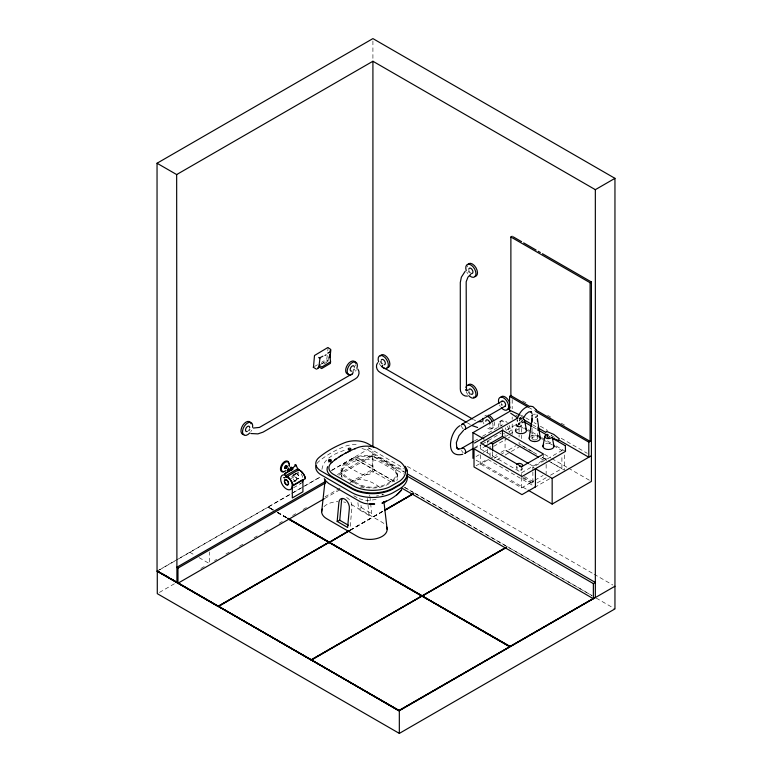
<?xml version="1.0" encoding="UTF-8"?>
<svg xmlns="http://www.w3.org/2000/svg" width="772" height="772" viewBox="0 0 772 772"><rect width="100%" height="100%" fill="white"/><g stroke="black" fill="none" stroke-linecap="round" stroke-linejoin="round"><path stroke-width="0.58" stroke-dasharray="3.86 2.9" d="M350.227 526.301L351.964 507.281A7.402 4.719 65.8 0 0 345.258 497.245M327.26 355.535L326.759 359.183L321.48 362.377M327.753 350.99L328.129 347.574M328.505 356.703L328.1 359.926L319.28 365.262M522.702 467.851C523.474 471.644 514.345 469.936 517.481 466.915M321.934 469.366C323.458 457.941 336.37 452.923 346.001 449.767M518.234 424.803L518.543 423.152L520.203 423.693M518.61 424.832L518.919 423.191M518.987 424.909L519.305 423.268M327.782 361.431L327.608 361.47M382.111 495.093L382.584 494.109M326.817 362.203L323.922 363.988M370.628 503.383L371.67 513.592L369.064 515.426L358.594 509.385L361.2 507.551L360.852 504.145M327.782 361.701L328.129 360.09L319.29 365.185M314.493 366.526L317.485 364.751M292.713 475.301L295.599 473.632M292.8 475.465L295.695 473.796A2.77 1.592 60 0 0 296.409 477.926A2.77 1.592 60 0 0 299.025 477.115A2.77 1.592 60 0 0 296.101 473.67M291.565 476.893L296.757 473.883L297.471 471.817M291.15 478.505L297.674 474.655L298.687 471.962M293.64 481.371L298.465 478.582M293.736 481.535L298.561 478.746M293.495 487.788L301.205 483.34A8.251 4.767 60 0 1 299.999 483.706M157.044 571.135L320.882 476.546M331.613 470.351L370.84 447.702M159.505 569.871L177.242 559.623M178.284 559.024L268.019 507.214L273.182 510.205M273.423 509.906L268.26 506.924L292.144 493.289M293.186 492.69L321.229 476.498M331.613 470.505L353.422 457.912L394.849 481.825M337.422 474.548L372.915 454.052L404.238 472.146M338.84 475.243L372.258 455.943L403.553 474.008M159.37 592.452L174.993 583.429M200.894 568.481L205.062 566.079M214.577 560.578L216.662 559.372M225.916 554.035L230.085 551.633M239.465 546.209L243.634 543.806M254.065 537.785L257.192 535.98M264.487 531.763L268.752 529.303M279.165 523.291L282.291 521.486M292.636 515.513L295.763 513.708M303.068 509.491L307.295 507.05M324.954 496.85L340.626 487.808M349.977 482.403L372.915 469.164L372.915 448.706M350.787 482.22C360.428 476.199 372.577 481.429 380.471 487.933M324.713 498.5L339.921 489.728M352.437 482.5L372.258 471.055L393.122 483.098M484.729 416.04L486.273 415.153M499.571 421.637L501.916 420.286A7.18 4.149 60 0 1 507.281 422.689M491.088 428.923L493.443 427.572M474.288 441.044L478.379 438.679M482.481 436.315L501.935 425.082M474.413 447.779L479.537 444.817M474.027 448.831L481.284 444.643M482.326 444.045L500.98 433.275M506.162 430.284L514.461 425.497M508.729 431.77L513.911 428.769M480.57 444.99L480.57 449.014L483.697 447.21M506.114 436.238L508.188 435.041M509.231 434.443L514.413 431.452M515.445 430.853L519.595 428.46M476.044 456.541L479.142 454.747M483.272 452.363L488.435 449.381M493.597 446.399L507.03 438.65M508.063 438.052L510.128 436.855M349.996 530.132L383.23 510.948M349.996 530.287L383.23 511.093M350.208 530.403L383.443 511.064M476.102 465.767L487.508 459.186L535.44 486.968L549.953 478.592M480.57 454.824L480.57 464.126L488.734 459.408M489.757 458.819L496.898 454.689M500.98 452.334L505.071 449.979L505.071 439.519M494.225 458.269L499.407 455.277M500.439 454.679L504.589 452.286M508.729 449.893L515.986 445.705M496.792 459.861L500.932 457.468M505.081 455.075L510.263 452.083M511.296 451.485L520.627 446.1M532.873 470.804L532.873 467.243L561.9 450.491L561.9 453.888M480.57 464.126L521.65 487.846L533.906 480.773M534.928 480.184L543.092 475.465M537.023 482.982L546.344 477.598M550.494 475.205L561.9 468.623L561.9 455.026M376.128 499.368L367.81 500.71L359.105 498.712M381.783 494.939L383.935 494.215M376.331 496.029L378.512 495.595M361.933 448.522L368.302 450.385L401.942 469.801L404.711 472.242M518.224 424.272L519.344 424.503A2.702 1.139 10.7 0 0 517.906 424.243M521.64 419.524L519.006 418.549M522.615 400.9L526.784 403.302M547.628 415.336L550.754 417.141M561.186 423.162L565.355 425.565M528.337 407.22L534.591 410.829M521.573 415.404L524.699 417.208M525.742 417.806L529.91 420.219M534.079 422.622L536.164 423.828M540.332 426.231L547.628 430.448M561.186 438.264L587.241 453.309M515.831 415.104L518.958 416.909M520 417.517L522.084 418.713M532.506 424.735L537.717 427.746M551.266 435.562L554.392 437.377M533.056 427.08L537.177 429.454M527.99 429.714L531.117 431.519M532.159 432.127L540.487 436.933M541.529 437.541L551.951 443.553M556.12 445.955L565.5 451.379M520.145 426.385L524.313 428.798M525.356 429.396L528.492 431.201M529.534 431.809L542.542 439.316M543.102 439.644L552.501 445.068M553.543 445.666L562.373 450.771M544.501 454.322L550.754 457.931M551.797 458.539L567.439 467.562M568.481 468.16L589.326 480.203M532.67 451.745L519.093 443.91L519.093 441.642M542.06 457.169L547.28 460.18M548.323 460.787L561.9 468.623M521.669 445.502L537.322 454.544M542.542 457.555L546.721 459.967M550.89 462.37L564.467 470.206L564.467 454.254M473.545 419.582L475.62 420.779M540.458 458.317L543.536 460.102L543.536 455.065M467.234 422.747L470.341 424.542M529.717 464.213L534.861 467.176M487.055 440.793L489.216 442.047M532.873 467.243L534.581 468.237M480.57 449.014L521.65 472.734L546.151 458.587L546.151 463.239M524.506 476.642L533.906 482.066M523.464 477.55L533.906 483.571M522.432 477.839L532.873 483.861L532.873 471.991M476.073 460.131L527.141 489.622M407.346 466.385L593.05 573.596M594.093 574.194L612.871 585.041M368.283 447.702L398.728 465.275A29.606 17.09 0 0 1 403.428 468.816M394.753 481.622L353.422 457.912M405.088 487.586L413.358 492.362M414.593 493.076L506.239 545.987M507.484 546.711L592.008 595.501M404.055 487.142L592.008 595.656M596.177 598.068L614.956 608.905M353.798 495.74L357.648 497.959M361.2 507.551L371.67 513.592M351.385 504.55L382.053 522.258A17.409 10.046 0 0 1 384.823 524.342M277.563 512.299L286.866 517.665M268.26 507.079L273.423 510.06M277.563 512.444L286.866 517.819M273.182 510.051L268.019 507.214M277.312 512.434L286.615 517.809M277.312 512.589L286.615 517.954M189.748 552.25L193.878 554.643M199.041 557.625L209.376 563.589L209.376 551.961M521.1 415.828L521.978 416.571M369.933 496.579L370.512 502.244M367.327 498.413L369.064 515.426M357.909 502.582L358.594 509.385M546.151 464.397L546.151 473.699M537.428 426.839L537.428 438.39M532.014 427.997L532.014 438.39M521.669 428.402L521.669 434.105M521.669 435.244L521.669 438.66M521.65 466.693L521.65 476.227M521.65 477.385L521.65 487.846M519.614 418.376L519.614 420.643M519.093 428.045L519.093 433.71M519.093 434.848L519.093 437.116M516.69 466.134L516.69 468.15M512.193 399.529L512.193 408.822M512.193 416.986L512.193 419.321M512.193 423.992L512.193 434.501M505.071 434.868L505.071 438.351M492.642 451.996L492.642 459.977M490.075 446.1L490.075 456.783M487.508 441.053L487.508 443.321M487.508 448.986L487.508 454.65M397.57 473.583L397.57 477.357M372.915 41.003L372.915 60.255M372.258 455.943L372.258 471.055M341.147 469.994L341.147 473.767M463.239 428.914A2.963 1.708 60 0 1 461.502 425.536M463.239 452.788A2.963 1.708 60 0 1 461.637 450.308M503.18 429.734A2.963 1.708 60 0 1 501.945 428.199M501.568 425.594A2.963 1.708 60 0 1 502.495 424.861M505.506 427.871A2.963 1.708 60 0 1 505.496 429.541M501.897 405.57A7.218 4.169 60 0 1 501.096 404.171M500.352 406.458A7.218 4.169 60 0 1 499.552 405.059M502.495 405.184A2.963 1.708 60 0 1 501.568 403.38M500.131 425.14A7.18 4.149 60 0 1 501.916 420.286M509.047 425.333A7.18 4.149 60 0 1 509.047 432.638M504.666 433.951A7.18 4.149 60 0 1 503.537 433.449M498.963 427.495A7.18 4.149 60 0 1 499.947 421.367A7.18 4.149 60 0 1 505.737 423.577M507.503 426.221A7.18 4.149 60 0 1 508.487 431.751M469.222 272.651A7.218 4.169 60 0 1 468.411 271.252M467.301 266.938A7.218 4.169 60 0 1 467.427 265.703M467.678 273.549A7.218 4.169 60 0 1 466.867 272.149M470.862 273.192A2.963 1.708 60 0 1 468.797 270.007M470.187 394.772A7.218 4.169 60 0 1 468.411 392.118M467.678 394.405A7.218 4.169 60 0 1 466.259 391.539M470.138 393.488A2.963 1.708 60 0 1 468.797 390.864M251.595 430.226A7.218 4.169 -60 0 1 250.794 431.625M250.051 429.338A7.218 4.169 -60 0 1 249.25 430.737M249.578 428.547A2.963 1.708 -60 0 1 247.976 431.027M355.834 364.587A7.218 4.169 -60 0 1 355.709 365.976M354.724 368.91A7.218 4.169 -60 0 1 352.949 371.564M356.268 369.798A7.218 4.169 -60 0 1 355.458 371.197M353.875 369.055A2.963 1.708 -60 0 1 353.325 369.913M545.688 443.553A5.549 3.204 0 0 1 551.237 443.553M551.034 435.022A3.638 2.104 0 0 1 551.97 435.958M520.984 419.167A1.37 0.791 0 0 1 519.72 418.077A1.37 0.791 0 0 1 521.949 417.816M530.798 436.122A5.549 3.204 0 0 1 538.644 436.122M533.365 414.381A2.702 1.563 0 0 1 535.421 414.226M532.381 439.171A2.702 1.563 0 0 1 534.726 436.827A2.702 1.563 0 0 1 537.061 439.171M536.636 439.5A2.702 1.563 0 0 1 532.805 439.5M520.984 422.738A3.638 2.104 0 0 1 519.16 422.458M519.16 418.82A3.638 2.104 0 0 1 521.93 418.607M520.019 421.194A1.37 0.791 0 0 1 520.019 420.084M295.57 481.825A8.251 4.767 60 0 1 292.028 476.642M301.205 473.805A8.251 4.767 60 0 1 302.72 477.694M296.033 473.497A2.953 1.708 60 0 1 299.14 476.961A2.953 1.708 60 0 1 296.718 478.36A2.953 1.708 60 0 1 295.271 473.94M323.999 506.635A17.409 10.046 0 0 1 337.943 501.626M343.579 501.954A17.409 10.046 0 0 1 345.74 502.379M341.871 476.951A21.278 12.284 0 0 1 347.371 465.082L351.299 462.814A21.278 12.284 0 0 1 381.387 462.814L391.201 468.488A21.741 12.555 0 0 1 396.827 480.609M351.299 459.041A21.278 12.284 0 0 1 381.387 459.041L391.201 464.705A21.741 12.555 0 0 1 391.201 482.461L387.93 484.343A21.741 12.555 0 0 1 357.185 484.343L347.371 478.679A21.278 12.284 0 0 1 347.371 461.309M360.592 487.412A7.402 3.773 54.8 0 1 364.809 488.329M369.605 495.006A7.402 3.773 54.8 0 1 369.807 495.807M317.031 463.461A18.499 10.683 0 0 1 319.029 461.28L320.129 460.382A99.916 57.688 0 0 1 343.154 447.084L344.717 446.448A18.499 10.683 0 0 1 359.009 444.797M329.219 462.496A1.39 0.801 0 0 1 328.708 462.196M381.021 366.082A7.218 4.169 60 0 1 379.245 363.429M381.6 363.93A7.218 4.169 60 0 1 380.181 361.064M382.873 364.22A2.963 1.708 60 0 1 381.146 360.842M492.507 422.583A7.218 4.169 60 0 1 491.899 428.46A7.218 4.169 60 0 1 486.775 427.572M483.919 423.857A7.218 4.169 60 0 1 483.311 422.38M494.051 421.686A7.218 4.169 60 0 1 493.057 427.842A7.218 4.169 60 0 1 487.238 425.623M489.873 424.446A2.963 1.708 60 0 1 489.506 424.967M390.227 465.275L380.413 459.61A20.352 11.754 0 0 0 353.624 458.597A55.69 32.154 0 0 0 346.599 462.65A20.352 11.754 0 0 0 348.355 478.119L358.169 483.783A20.352 11.754 0 0 0 384.948 484.797A55.69 32.154 0 0 0 390.227 481.892A20.352 11.754 0 0 0 390.227 465.275M371.911 465.95L358.044 457.95A22.851 13.192 0 0 0 350.97 461.116A22.851 13.192 0 0 0 345.489 465.207L359.347 473.207A8.878 5.124 0 0 0 371.911 473.207A8.878 5.124 0 0 0 371.911 465.95M342.131 477.521L341.32 475.378L342.121 477.53"/><path stroke-width="1.16" d="M532.014 422.216L532.014 415.77M337.161 521.428L338.898 502.408A7.402 4.719 65.8 0 1 344.708 499.088A7.402 4.719 65.8 0 1 349.359 508.449L347.632 527.469L337.161 521.428L339.757 520.26L348.326 525.201M339.757 520.26L341.494 501.24A7.402 4.719 65.8 0 1 342.488 498.48M329.982 357.783L330.841 349.822M321.673 511.662L325.166 479.798M289.259 464.416L289.085 465.757M289.326 466.22L289.394 463.914M291.449 468.99C289.182 464.937 294.277 470.737 291.98 467.832A1.062 0.618 60 0 0 290.793 467.282A1.062 0.618 60 0 0 291.189 468.807L293.148 468.015M529.167 438.39L532.014 418.752M382.304 366.449L382.401 365.793L382.092 366.97L382.738 365.832M542.909 446.322L544.82 436.508M517.259 418.762C518.871 413.831 522.075 409.15 526.871 406.883M319.618 358.353L318.701 357.426M319.656 357.909L322.908 356.153M329.422 352.64L330.213 350.584M295.01 465.13L295.965 465.13L297.751 468.797A1.457 0.84 60 0 0 298.754 469.752A8.531 4.921 60 0 1 305.461 478.572L305.461 478.572A8.424 4.864 60 0 0 298.764 469.849A1.563 0.897 60 0 1 297.693 468.816M288.207 470.428L287.734 469.444L287.541 470.148M523.329 418.009L525.973 414.101L528.743 411.93L531.02 411.688L530.489 411.486L531.561 412.132L531.117 411.775L531.976 413.589M377.595 362.792C375.163 365.996 376.794 370.811 380.268 372.538L466.201 422.149M516.748 464.667C518.089 461.579 525.664 464.676 521.438 466.79M465.188 271.262L461.357 277.167L460.295 282.533L460.295 388.934C460.044 392.813 463.422 396.644 467.417 396.142M396.798 494.91L401.739 489.747C396.625 496.116 389.435 500.179 381.966 503.209L384.166 501.482M352.746 373.465L353.093 372.162M463.721 430.158L458.964 435.726L456.348 442.626L456.792 447.77L456.503 447.056L457.69 448.822L457.072 448.262L458.8 449.188L458.018 448.937L460.672 448.735M319.975 358.015L319.106 365.214L321.808 367.018L330.609 361.769L329.596 354.377M460.083 425.594C449.69 431.249 444.112 458.761 462.775 454.264M319.29 365.185L318.923 366.874L321.644 368.562L330.397 363.38L330.561 361.875M330.87 462.824L331.42 462.37M470.843 274.195L467.957 277.158L466.182 281.741L466.471 390.314L466.192 389.609L466.935 390.68L466.076 389.812L467.214 390.468L466.037 390.159L467.369 390.169M324.964 355.525L326.102 354.821M157.17 571.212L218.138 606.416L157.044 571.135L157.044 163.239L372.915 38.6L614.956 178.342L614.956 608.905L399.327 733.4L157.285 593.658L157.285 571L399.327 710.742L614.956 586.247M157.044 163.239L176.663 174.569L372.915 61.258L595.337 189.671L614.956 178.342M529.65 406.468L510.881 395.631L510.881 237.004L512.193 236.251M352.003 373.966L259.44 427.427L253.322 428.045M510.881 237.004L590.097 282.735L591.41 281.983L591.41 481.4L552.163 504.068L528.183 490.22M292.057 468.179L296.216 465.381A1.062 0.618 60 0 0 294.943 465.062M284.55 473.786L292.511 469.193L284.55 473.786L285.543 475.841A1.563 0.897 60 0 0 286.566 476.893A8.531 4.921 60 0 1 293.263 485.617L305.461 478.572M297.751 468.797L285.486 475.861A1.457 0.84 60 0 0 286.557 476.797A8.424 4.864 60 0 1 293.186 485.607M286.566 476.893L298.754 469.752M302.913 479.557L292.308 485.685L292.308 497.94L302.913 491.812L302.913 479.557A8.251 4.767 60 0 1 302.132 482.481M324.896 481.776L176.663 567.362L177.975 568.115L325.745 482.799M176.913 582.329L176.663 174.569M324.269 498.76L177.975 583.227L177.975 568.115M509.578 411.495L509.578 396.383L511.325 395.38M461.994 424.262L501.935 401.208M465.207 429.222L505.129 406.178M472.947 458.327L472.947 432.648L510.128 411.177M461.994 448.136L473.255 441.632M474.519 443.012L517.587 418.144M502.456 430.332L480.57 442.974L521.65 466.693L543.536 454.061L502.456 430.332L502.456 436.383L538.402 457.14M465.207 453.096L473.39 448.368M484.739 446.612L502.456 436.383M490.934 443.031L492.642 444.016L504.048 437.435M218.38 606.116L328.978 542.262L218.38 606.271L170.853 578.672M287.898 518.408L421.879 596.052L329.19 542.533L348.963 530.731M385.315 509.742L413.348 493.559M348.963 530.885L218.592 606.387L311.28 659.751L421.879 595.897M385.315 509.896L413.348 493.704M422.12 595.907L329.432 542.398L349.166 530.846M384.475 510.62L413.56 493.675M535.633 411.428L588.795 442.124L591.41 440.609M535.44 486.862L521.968 494.64L474.027 466.963L474.027 448.831L521.968 476.507L565.5 451.379L565.355 445.82M535.44 486.968L535.44 468.729L552.163 478.379L591.41 455.721M422.081 596.167L509.732 646.772L399.134 710.472L311.483 660.021L506.249 547.184M311.28 659.906L506.451 547.309M595.144 597.46L509.983 646.482L422.323 596.023L506.451 547.454M407.722 476.42L593.369 583.603L595.337 582.464L407.375 473.95M595.337 597.422L399.134 710.472M328.409 352.572L328.669 352.688M313.49 367.125L314.493 355.506L327.859 347.516L330.619 349.34M386.425 501.086L382.796 502.707L385.875 501.346M354.84 448.918L355.487 448.648M316.472 369.17L313.162 367.202M319.058 366.729L318.73 366.459M482.21 421.666L478.379 421.666M285.91 468.064L285.553 467.176L286.663 466.577M369.72 503.884L374.652 504.019L369.199 504.106L364.365 503.354L360.456 501.79L328.669 483.436L325.012 480.194L324.308 478.64M519.614 466.452L521.177 466.732M530.19 406.168L532.873 406.612L536.328 409.845M477.607 427.495L472.406 425.729M250.861 433.526L257.896 433.883L263.078 432.127L355.216 378.927C358.7 377.199 360.331 372.365 357.899 369.151M510.456 410.588L520.145 415.114M546.238 431.249L553.823 434.424L559.324 438.843M558.803 440.619L552.347 438.062M518.273 426.038L517.607 425.777M288.159 469.453L288.197 468.16L289.143 468.286M517.761 417.999L510.678 413.203M328.457 352.669L327.82 353.2M288.323 470.138L288.303 469.144L288.033 469.791M513.235 236.85L521.573 241.665M523.657 242.871L536.164 250.089M538.248 251.296L540.332 252.492M542.417 253.698L591.41 281.983M535.903 410.077L590.097 441.372L590.097 282.735M509.578 396.383L528.337 407.22M524.169 419.92L531.464 424.137M538.759 428.344L546.055 432.561M558.561 439.779L588.795 457.227L588.795 442.124M524.806 422.313L532.024 426.482M538.209 430.052L546.451 434.81M552.636 438.38L565.007 445.521M383.472 367.578L472.512 418.984M506.094 450.568L528.695 463.615M472.947 432.648L484.025 439.046M374.372 447.442L368.283 443.919A18.499 10.683 0 0 0 344.717 442.674L343.154 443.311A99.916 57.688 0 0 0 320.129 456.599L319.029 457.507A18.499 10.683 0 0 0 321.191 471.113L351.627 488.686A29.606 17.09 0 0 0 393.498 488.686L398.728 485.665A29.606 17.09 0 0 0 407.394 473.583M401.469 487.914L593.369 598.705L593.369 583.603M287.898 518.263L329.229 542.127M422.12 595.752L329.432 542.398M422.323 596.023L509.983 646.482M288.68 518.996L328.978 542.262M422.081 596.013L509.732 646.618M288.68 519.151L328.978 542.417M159.486 572.11L157.42 571.068M161.551 573.307L168.788 577.485M311.241 660.012L398.892 710.771L311.28 659.751M522.798 417.353L523.541 418.144M382.275 366.526L382.092 365.928L382.401 367.105M552.308 437.599L554.006 446.322M524.622 420.643L526.533 430.458M540.275 438.39L537.428 418.752L537.428 421.058M384.051 502.736L387.158 529.37M535.421 417.237L535.421 417.266A2.702 1.563 0 0 0 537.061 414.95M532.111 415.326L532.111 415.355A2.702 1.563 0 0 1 532.381 414.95M595.337 189.671L595.337 597.576M552.163 478.379L552.163 504.068M492.642 444.016L492.642 450.858M399.327 710.587L399.327 733.4M372.915 61.258L372.915 446.303M461.637 424.783A2.963 1.708 60 0 1 464.947 425.671A2.963 1.708 60 0 1 464.647 429.444M461.637 448.657A2.963 1.708 60 0 1 464.947 449.545A2.963 1.708 60 0 1 464.647 453.309M510.051 406.979A7.218 4.169 60 0 1 507.291 409.382M501.096 396.818A7.218 4.169 60 0 1 509.674 402.897M498.944 403.592A7.218 4.169 60 0 1 502.775 397.426A7.218 4.169 60 0 1 508.584 407.481A7.218 4.169 60 0 1 501.327 407.722M501.568 401.729A2.963 1.708 60 0 1 504.888 402.617A2.963 1.708 60 0 1 504.579 406.39M466.259 270.673A7.218 4.169 60 0 1 469.723 264.371A7.218 4.169 60 0 1 475.957 273.722A7.218 4.169 60 0 1 469.723 275.865M467.803 264.671A7.218 4.169 60 0 1 476.006 267.797A7.218 4.169 60 0 1 474.616 276.472M468.797 269.167A2.963 1.708 60 0 1 472.203 269.698A2.963 1.708 60 0 1 471.576 273.462M465.883 387.447A7.218 4.169 60 0 1 472.358 386.868A7.218 4.169 60 0 1 475.61 396.528A7.218 4.169 60 0 1 468.643 395.669M467.803 385.537A7.218 4.169 60 0 1 476.392 389.377A7.218 4.169 60 0 1 473.535 397.146M468.797 390.024A2.963 1.708 60 0 1 471.103 389.377A2.963 1.708 60 0 1 472.947 392.987A2.963 1.708 60 0 1 470.862 394.048M249.819 432.889A7.218 4.169 -60 0 1 242.63 433.044A7.218 4.169 -60 0 1 247.609 422.969A7.218 4.169 -60 0 1 252.579 427.292M243.846 434.549A7.218 4.169 -60 0 1 242.881 425.198A7.218 4.169 -60 0 1 251.035 423.78M247.243 431.452A2.963 1.708 -60 0 1 245.525 429.782A2.963 1.708 -60 0 1 247.725 426.376A2.963 1.708 -60 0 1 249.703 427.649M352.273 374.323A7.218 4.169 -60 0 1 347.226 370.463A7.218 4.169 -60 0 1 353.779 361.933A7.218 4.169 -60 0 1 356.876 368.331M348.519 374.121A7.218 4.169 -60 0 1 347.554 364.77A7.218 4.169 -60 0 1 355.709 363.351M351.916 371.023A2.963 1.708 -60 0 1 350.198 369.344A2.963 1.708 -60 0 1 352.399 365.947A2.963 1.708 -60 0 1 354.367 367.221M548.458 435.022A1.37 0.791 0 0 1 547.097 434.24M553.263 444.72A5.549 3.204 0 0 1 548.458 449.526A5.549 3.204 0 0 1 543.652 444.72M551.613 437.55A3.638 2.104 0 0 1 545.572 437.782A3.638 2.104 0 0 1 547.522 434.472M549.828 436.508A1.37 0.791 0 0 1 547.773 437.184A1.37 0.791 0 0 1 547.773 435.823M539.532 436.788A5.549 3.204 0 0 1 534.726 441.594A5.549 3.204 0 0 1 529.91 436.788M520.917 425.237A2.702 1.139 10.7 0 1 520.193 426.655A2.702 1.139 10.7 0 1 516.613 425.922A2.702 1.139 10.7 0 1 516.719 424.368M526.35 429.628A5.549 3.204 0 0 1 520.26 433.642A5.549 3.204 0 0 1 516.178 428.856M524.912 428.19A5.549 3.204 0 0 1 525.79 428.856M522.808 418.82A3.638 2.104 0 0 1 524.593 420.914A3.638 2.104 0 0 1 521.93 422.67M517.472 421.184A3.638 2.104 0 0 1 517.472 420.093M522.306 420.441A1.37 0.791 0 0 1 521.341 421.406M287.937 462.052A5.423 3.127 -60 0 1 288.873 463.528M286.016 470.505A5.423 3.127 -60 0 1 281.355 468.17A5.423 3.127 -60 0 1 287.165 461.772M286.045 468.237A1.669 0.965 -60 0 1 284.598 467.707A1.669 0.965 -60 0 1 286.123 465.564A1.669 0.965 -60 0 1 286.788 467.205M286.315 468.208A1.37 0.791 -60 0 1 285.129 467.774A1.37 0.791 -60 0 1 286.373 466.018A1.37 0.791 -60 0 1 286.923 467.359M284.588 471.451A6.022 3.474 -60 0 1 280.468 469.183A6.022 3.474 -60 0 1 284.115 461.936A6.022 3.474 -60 0 1 288.863 462.939M287.985 476.681A8.251 4.767 60 0 1 291.247 488.937A8.251 4.767 60 0 1 281.693 483.417A8.251 4.767 60 0 1 284.955 474.934M292.028 469.897A8.251 4.767 60 0 1 292.955 469.038M297.085 469.453A8.251 4.767 60 0 1 298.59 470.553M285.428 479.624A2.953 1.708 60 0 1 288.554 483.311A2.953 1.708 60 0 1 285.756 484.169A2.953 1.708 60 0 1 284.993 479.759M322.262 509.057A17.409 10.046 0 0 0 326.768 518.765L357.436 536.472A17.409 10.046 0 0 0 378.454 538.074A17.409 10.046 0 0 0 386.56 526.765M315.951 465.844A18.499 10.683 0 0 0 321.191 474.896L351.627 492.468A29.606 17.09 0 0 0 393.498 492.468L398.728 489.448A29.606 17.09 0 0 0 407.394 477.357M406.39 469.154A29.606 17.09 0 0 1 407.143 471.354M348.587 449.922A1.341 0.772 0 0 1 350.208 449.796M328.93 461.231A1.39 0.801 0 0 1 330.889 461.231M405.146 466.288A29.606 17.09 0 0 1 398.728 484.912L393.498 487.933A29.606 17.09 0 0 1 351.627 487.933L332.481 476.884A18.499 10.683 0 0 1 327.666 466.626M334.71 459.861A99.916 57.688 0 0 1 336.447 458.645M339.159 456.879A99.916 57.688 0 0 1 340.085 456.3M341.031 455.741A99.916 57.688 0 0 1 341.986 455.181M344.939 453.54A99.916 57.688 0 0 1 346.966 452.488M347.998 451.977A99.916 57.688 0 0 1 350.102 450.973M378.637 361.952A7.218 4.169 60 0 1 381.735 355.554A7.218 4.169 60 0 1 388.287 364.085A7.218 4.169 60 0 1 383.24 367.945M380.181 355.95A7.218 4.169 60 0 1 388.393 359.077A7.218 4.169 60 0 1 386.994 367.752M381.272 360.09A2.963 1.708 60 0 1 384.581 360.978A2.963 1.708 60 0 1 384.282 364.751M482.934 420.923A7.218 4.169 60 0 1 482.934 418.299M486.775 416.079A7.218 4.169 60 0 1 491.899 421.116M488.319 415.191A7.218 4.169 60 0 1 493.443 420.219M485.81 421.271A2.963 1.708 60 0 1 487.904 420.065A2.963 1.708 60 0 1 489.998 423.693M283.98 477.714L285.148 477.559L284 477.685M289.838 469.704C290.407 471.103 290.861 467.928 289.838 469.704M318.662 367.134L317.466 368.804L318.74 367.221M331.873 462.341L330.85 463.316A16.646 9.611 0 0 0 332.51 473.786L355.67 487.045A27.753 16.019 0 0 0 389.455 487.045L399.809 481.072A27.753 16.019 0 0 0 399.809 461.56L376.832 448.194A16.646 9.611 0 0 0 358.71 447.239L355.525 448.426A98.083 56.626 0 0 0 332.925 461.482L331.873 462.341M311.029 659.896L218.341 606.377L311.029 659.896M284.511 481.188A2.77 1.592 60 0 0 287.445 484.835A2.77 1.592 60 0 0 287.445 480.927A2.77 1.592 60 0 0 284.511 481.188M348.587 449.507A1.341 0.772 0 0 0 350.826 449.159A1.341 0.772 0 0 0 349.185 448.214A1.341 0.772 0 0 0 348.587 449.507M328.93 460.855A1.39 0.801 0 0 0 331.246 460.498A1.39 0.801 0 0 0 329.548 459.514A1.39 0.801 0 0 0 328.93 460.855"/></g></svg>
